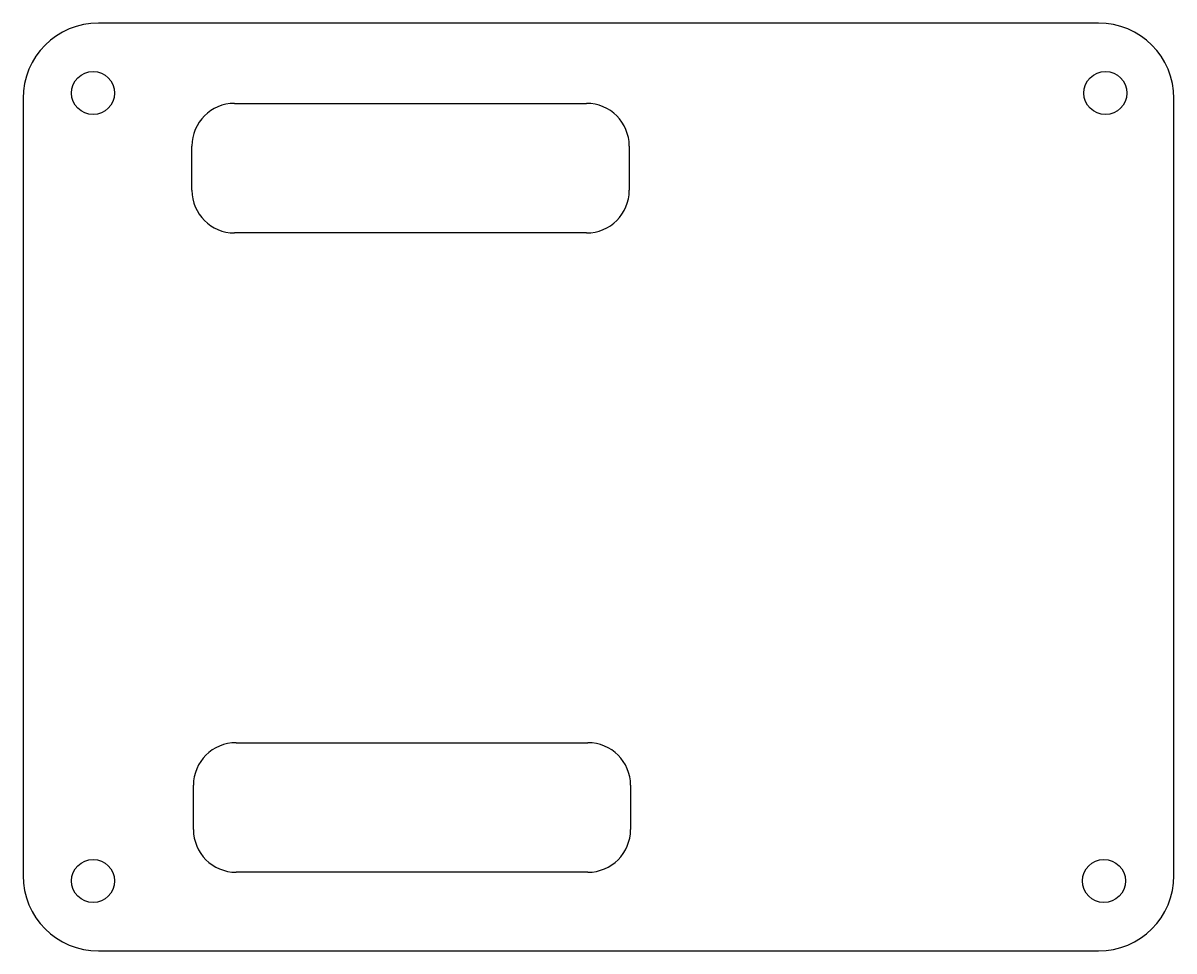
# Model space of a CAD drawing. Header units: millimetres. Extents: x -38.9 to 38.9, y -31.4 to 31.4.
import ezdxf

# ---------------------------------------------------------------- set-up
doc = ezdxf.new("R2010")
doc.units = ezdxf.units.MM
doc.layers.add('CUTOUTS', color=1, linetype='CONTINUOUS')
doc.layers.add('PERIMETER', color=5, linetype='CONTINUOUS')

msp = doc.modelspace()

# ---------------------------------------------------------------- linework, layer by layer
at = {"layer": 'CUTOUTS'}
for p, q in [((-24.625, 25.965), (-0.805, 25.965)), ((-27.51, 20.08), (-27.51, 23.08)), ((2.08, 23.08), (2.08, 20.08)), ((-0.805, 17.195), (-24.625, 17.195)), ((-24.525, -17.305), (-0.715, -17.305)), ((-27.41, -23.19), (-27.41, -20.19)), ((2.17, -20.19), (2.17, -23.19)), ((-0.715, -26.075), (-24.525, -26.075))]:
    msp.add_line(p, q, dxfattribs=at)
for centre in [(-34.2, 26.665), (34.3, 26.665), (-34.2, -26.665), (34.2, -26.665)]:
    msp.add_circle(centre, 1.46, dxfattribs=at)
for centre, start, end in [((-24.625, 23.08), 90, 180), ((-0.805, 23.08), 0, 90), ((-24.625, 20.08), 180, 270), ((-0.805, 20.08), -90, 0), ((-24.525, -20.19), 90, 180), ((-0.715, -20.19), 0, 90), ((-24.525, -23.19), 180, 270), ((-0.715, -23.19), -90, 0)]:
    msp.add_arc(centre, 2.885, start, end, dxfattribs=at)
at = {"layer": 'PERIMETER'}
for p, q in [((33.825, 31.405), (-33.825, 31.405)), ((-38.94, 26.29), (-38.94, -26.29)), ((38.94, -26.29), (38.94, 26.29)), ((-33.825, -31.405), (33.825, -31.405))]:
    msp.add_line(p, q, dxfattribs=at)
for centre, start, end in [((-33.825, 26.29), 90, 180), ((33.825, 26.29), 0, 90), ((-33.825, -26.29), 180, 270), ((33.825, -26.29), -90, 0)]:
    msp.add_arc(centre, 5.115, start, end, dxfattribs=at)

doc.saveas('drawing.dxf')
